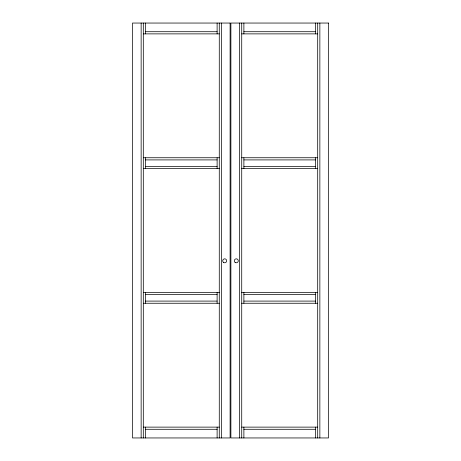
<?xml version="1.0" encoding="UTF-8"?>
<svg xmlns="http://www.w3.org/2000/svg" width="461" height="461" viewBox="0 0 461 461"><rect width="100%" height="100%" fill="white"/><g stroke="black" fill="none" stroke-linecap="round" stroke-linejoin="round"><path stroke-width="0.69" d="M145.474 31.711L217.114 31.711M243.886 31.711L315.526 31.711M143.308 33.878L219.28 33.878M241.72 33.878L317.692 33.878M143.308 157.743L219.28 157.743M241.72 157.743L317.692 157.743M145.474 159.909L217.114 159.909M243.886 159.909L315.526 159.909M145.474 166.404L217.114 166.404M243.886 166.404L315.526 166.404M143.308 168.565L219.28 168.565M241.72 168.565L317.692 168.565M143.308 292.435L219.28 292.435M241.72 292.435L317.692 292.435M145.474 294.596L217.114 294.596M243.886 294.596L315.526 294.596M145.474 301.091L217.114 301.091M243.886 301.091L315.526 301.091M143.308 303.257L219.28 303.257M241.72 303.257L317.692 303.257M143.308 427.122L219.28 427.122M241.72 427.122L317.692 427.122M145.474 429.289L217.114 429.289M243.886 429.289L315.526 429.289M319.859 23.05L319.859 437.95M317.692 23.05L317.692 437.95M315.526 23.05L315.526 33.878M315.526 157.743L315.526 168.565M315.526 292.435L315.526 303.257M315.526 427.122L315.526 437.95M243.886 23.05L243.886 33.878M243.886 157.743L243.886 168.565M243.886 292.435L243.886 303.257M243.886 427.122L243.886 437.95M241.72 23.05L241.72 437.95M239.553 23.05L239.553 437.95M221.447 23.05L221.447 437.95M219.28 23.05L219.28 437.95M217.114 23.05L217.114 33.878M217.114 157.743L217.114 168.565M217.114 292.435L217.114 303.257M217.114 427.122L217.114 437.95M145.474 23.05L145.474 33.878M145.474 157.743L145.474 168.565M145.474 292.435L145.474 303.257M145.474 427.122L145.474 437.95M143.308 23.05L143.308 437.95M141.141 23.05L141.141 437.95M230.108 23.05L132.486 23.05L132.486 437.95L230.108 437.95L230.108 23.05M328.514 23.05L230.892 23.05L230.892 437.95L328.514 437.95L328.514 23.05M223.47 262.372A1.982 1.982 0 0 0 226.656 261.087A1.982 1.982 0 0 0 223.954 258.973A1.982 1.982 0 0 0 223.47 262.372M235.116 262.395A1.982 1.982 0 0 0 238.274 261.053A1.982 1.982 0 0 0 235.531 258.984A1.982 1.982 0 0 0 235.116 262.395"/></g></svg>
